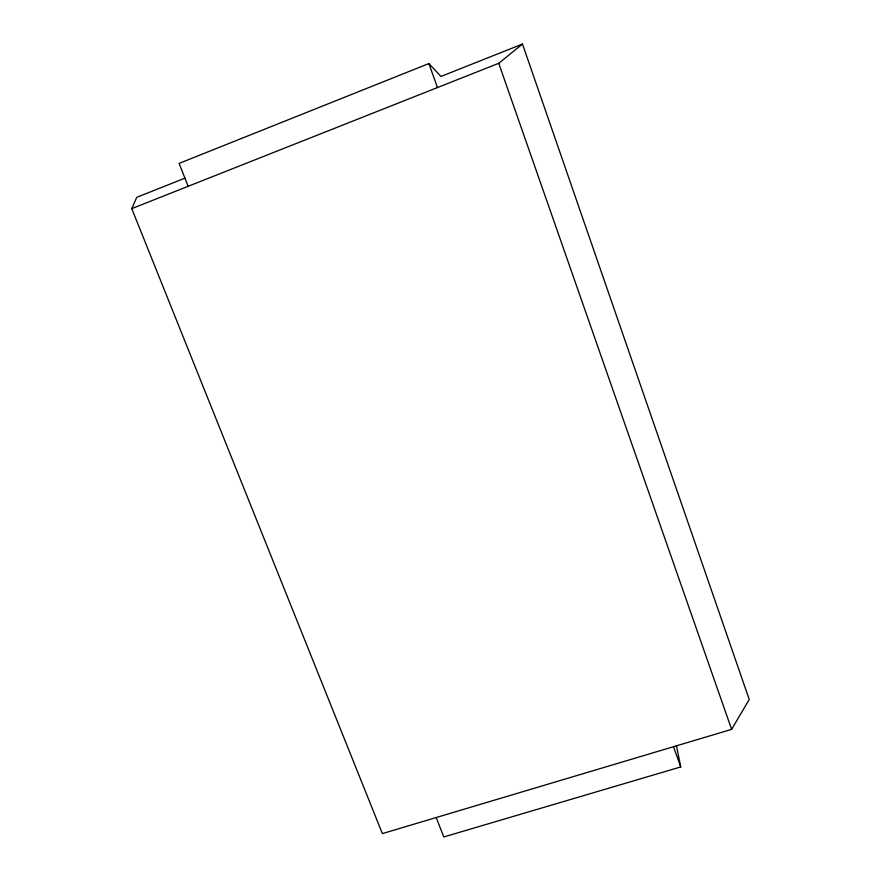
<?xml version="1.0" encoding="UTF-8"?>
<svg xmlns="http://www.w3.org/2000/svg" width="881" height="881" viewBox="0 0 881 881"><rect width="100%" height="100%" fill="white"/><g stroke="black" fill="none" stroke-linecap="round" stroke-linejoin="round"><path stroke-width="1.32" d="M188.127 186.309L179.118 163.392L428.871 63.564L440.974 76.438L522.488 44.05L749.235 699.481L731.615 729.369L382.376 833.602L131.765 208.632L136.753 197.311L185.054 178.116M131.765 208.632L498.745 63.3L522.488 44.05M676.421 745.546L680.727 766.933L443.815 836.95L436.183 817.546M428.871 63.564L437.461 87.571M673.491 746.725L680.727 766.933M498.745 63.3L731.615 729.369"/></g></svg>
